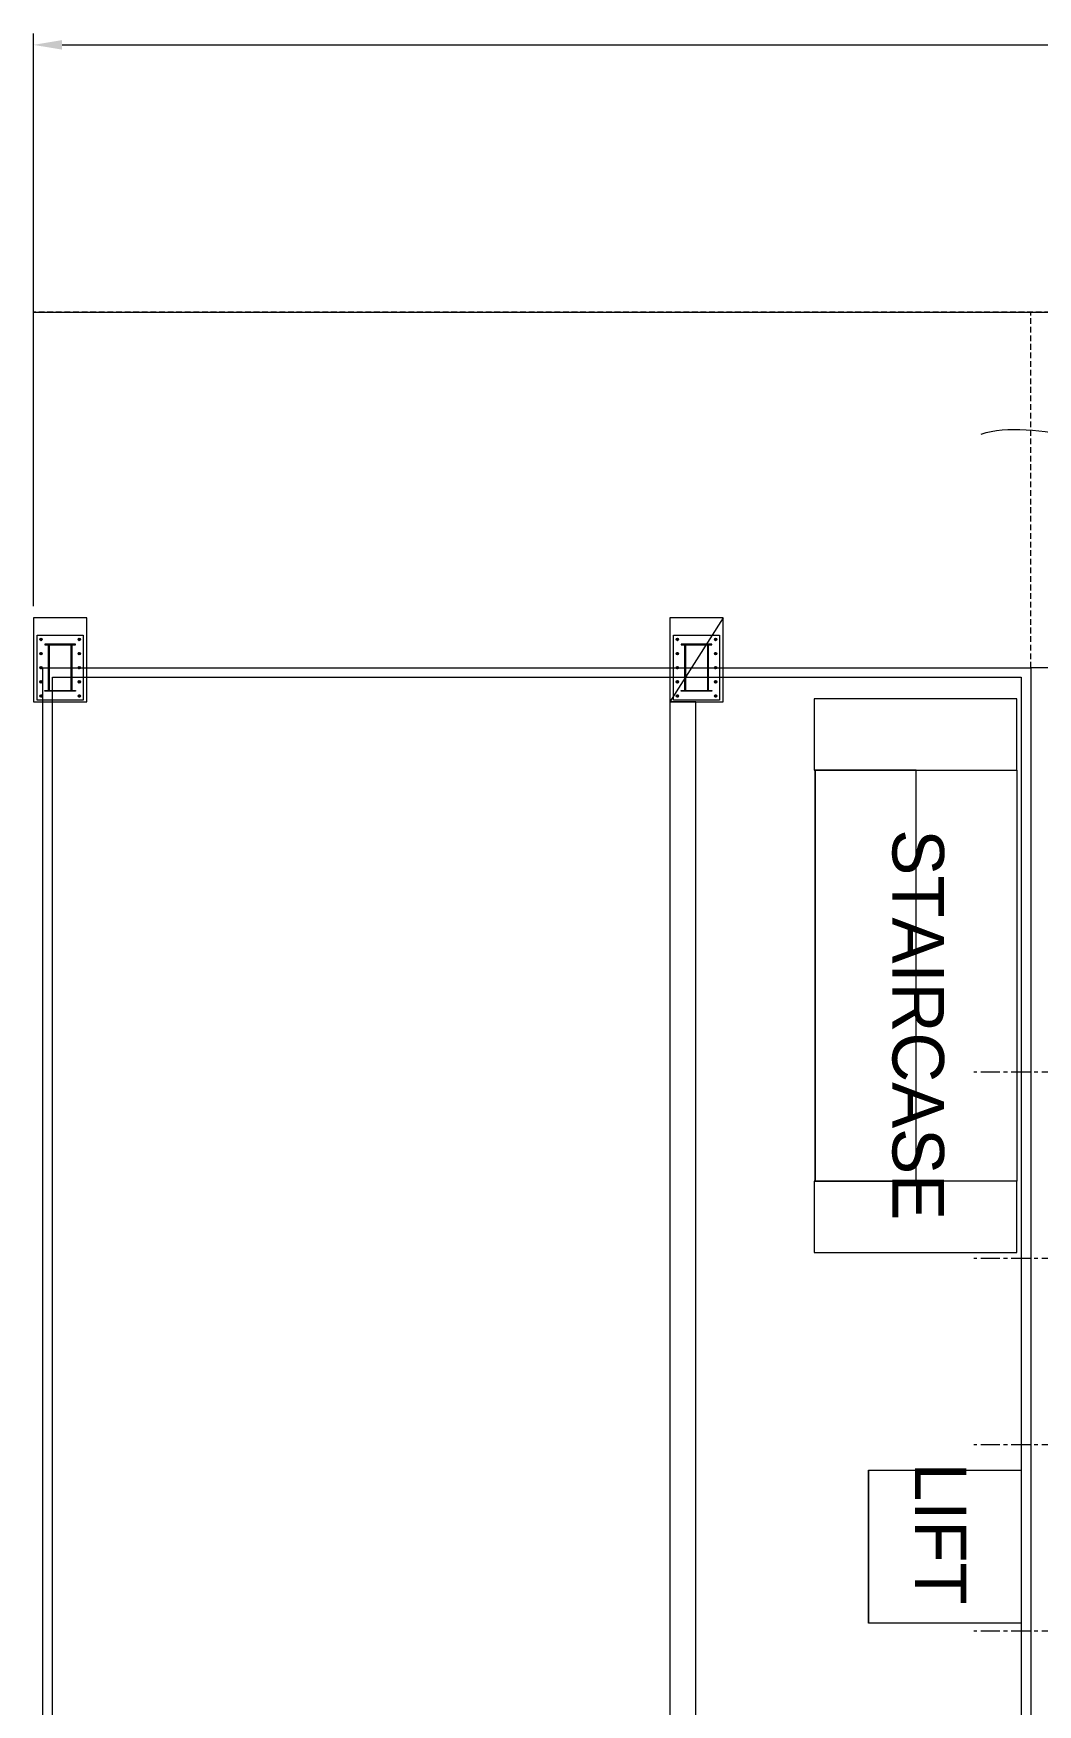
# Model space of a CAD drawing. Header units: inches. Extents: x 702888 to 852715, y 9845 to 271320.
# Drawn here: x 712581 to 725723, y 248924 to 270799 of the extents above; entities that cross this region are included whole.
import ezdxf

# ---------------------------------------------------------------- set-up
doc = ezdxf.new("R2010")
doc.units = ezdxf.units.IN
doc.header["$MEASUREMENT"] = 0
doc.header["$PDMODE"] = 34
doc.linetypes.add('CENTERX2', pattern=[4, 2.5, -0.5, 0.5, -0.5])
doc.linetypes.add('DASHED2', pattern=[0.375, 0.25, -0.125])
doc.layers.get('0').update_dxf_attribs({"lineweight": 5})
doc.layers.get('Defpoints').update_dxf_attribs({"lineweight": 5})
doc.layers.add('AM_5', color=3, linetype='Continuous', lineweight=15)
doc.layers.add('chain', color=2, linetype='Continuous', lineweight=5)
doc.styles.add('s', font='simplex.shx', dxfattribs={"width": 0.8})
doc.dimstyles.new('mahesh$0', dxfattribs={"dimscale": 150, "dimtxt": 3, "dimasz": 2.5, "dimexe": 1, "dimexo": 1, "dimgap": 1, "dimtad": 1, "dimdec": 1, "dimzin": 12, "dimtxsty": 's', "dimcen": 2.5, "dimclrd": 1, "dimclre": 1, "dimclrt": 1, "dimadec": 0, "dimazin": 3, "dimtfac": 1, "dimtdec": 1, "dimtmove": 0, "dimatfit": 3, "dimfxl": 1, "dimlwd": 13, "dimlwe": 13, "dimarcsym": 0})

# ---------------------------------------------------------------- blocks, each defined once
blk = doc.blocks.new('*D418')
at = {"layer": 'AM_5', "color": 1, "lineweight": 13, "transparency": 16777216}
for p, q in [((956, 28356), (956, 35854)), ((1331, 35704), (101434, 35704)), ((101809, 28356), (101809, 35854))]:
    blk.add_line(p, q, dxfattribs=at)
at = {"layer": 'AM_5', "color": 1, "transparency": 16777216}
for points in [[(1331, 35767), (1331, 35642), (956, 35704)], [(101434, 35767), (101434, 35642), (101809, 35704)]]:
    blk.add_solid(points, dxfattribs=at)
at = {"layer": 'Defpoints', "color": 0, "transparency": 16777216}
for p in [(101809, 35704), (956, 28206), (101809, 28206)]:
    blk.add_point(p, dxfattribs=at)
at = {"layer": 'AM_5', "color": 1, "transparency": 16777216, "insert": (51382, 36079), "char_height": 450, "attachment_point": 5, "style": 's'}
blk.add_mtext('100853', dxfattribs=at)
blk = doc.blocks.new('A$C76b9bb42')
at = {"color": 6}
blk.add_line((955.5667, 32206.1859), (105808.5667, 32206.1859), dxfattribs=at)
at = {"linetype": 'DASHED2', "ltscale": 300}
for p, q in [((67587.5667, 32206.1859), (955.5667, 32206.1859)), ((14008.076, 27551.1859), (14008.076, 32206.1859))]:
    blk.add_line(p, q, dxfattribs=at)
blk.add_line((9984.5667, 28206.1859), (9284.5667, 27106.1859))
at = {"color": 3}
for p, q in [((1073.5667, 27921.1859), (1037.5667, 27921.1859)), ((1055.5667, 27903.1859), (1055.5667, 27939.1859)), ((1537.5667, 27921.1859), (1573.5667, 27921.1859)), ((1555.5667, 27903.1859), (1555.5667, 27939.1859)), ((9402.5667, 27921.1859), (9366.5667, 27921.1859)), ((9384.5667, 27903.1859), (9384.5667, 27939.1859)), ((9866.5667, 27921.1859), (9902.5667, 27921.1859)), ((9884.5667, 27903.1859), (9884.5667, 27939.1859)), ((1073.5667, 27736.1859), (1037.5667, 27736.1859)), ((1055.5667, 27718.1859), (1055.5667, 27754.1859)), ((1055.5667, 27533.1859), (1055.5667, 27569.1859)), ((1537.5667, 27736.1859), (1573.5667, 27736.1859)), ((1555.5667, 27718.1859), (1555.5667, 27754.1859)), ((1555.5667, 27533.1859), (1555.5667, 27569.1859)), ((9402.5667, 27736.1859), (9366.5667, 27736.1859)), ((9384.5667, 27718.1859), (9384.5667, 27754.1859)), ((9384.5667, 27533.1859), (9384.5667, 27569.1859)), ((9866.5667, 27736.1859), (9902.5667, 27736.1859)), ((9884.5667, 27718.1859), (9884.5667, 27754.1859)), ((9884.5667, 27533.1859), (9884.5667, 27569.1859)), ((1073.5667, 27551.1859), (1037.5667, 27551.1859)), ((1073.5667, 27366.1859), (1037.5667, 27366.1859)), ((1055.5667, 27384.1859), (1055.5667, 27348.1859)), ((1537.5667, 27551.1859), (1573.5667, 27551.1859)), ((1537.5667, 27366.1859), (1573.5667, 27366.1859)), ((1555.5667, 27384.1859), (1555.5667, 27348.1859)), ((9402.5667, 27551.1859), (9366.5667, 27551.1859)), ((9402.5667, 27366.1859), (9366.5667, 27366.1859)), ((9384.5667, 27384.1859), (9384.5667, 27348.1859)), ((9866.5667, 27551.1859), (9902.5667, 27551.1859)), ((9866.5667, 27366.1859), (9902.5667, 27366.1859)), ((9884.5667, 27384.1859), (9884.5667, 27348.1859)), ((1073.5667, 27181.1859), (1037.5667, 27181.1859)), ((1055.5667, 27199.1859), (1055.5667, 27163.1859)), ((1537.5667, 27181.1859), (1573.5667, 27181.1859)), ((1555.5667, 27199.1859), (1555.5667, 27163.1859)), ((9402.5667, 27181.1859), (9366.5667, 27181.1859)), ((9384.5667, 27199.1859), (9384.5667, 27163.1859)), ((9866.5667, 27181.1859), (9902.5667, 27181.1859)), ((9884.5667, 27199.1859), (9884.5667, 27163.1859))]:
    blk.add_line(p, q, dxfattribs=at)
at = {"color": 1, "linetype": 'CENTERX2', "ltscale": 100}
for p, q in [((19203.523, 22258.6232), (13263.0473, 22258.6232)), ((19203.523, 19818.6232), (13263.0473, 19818.6232)), ((19203.523, 17378.6232), (13263.0473, 17378.6232)), ((19203.523, 14938.6232), (13263.0473, 14938.6232))]:
    blk.add_line(p, q, dxfattribs=at)
for points in [[(955.5667, 28206.1859), (955.5667, 27106.1859), (1655.5667, 27106.1859), (1655.5667, 28206.1859)], [(9284.5667, 28206.1859), (9284.5667, 27106.1859), (9984.5667, 27106.1859), (9984.5667, 28206.1859)], [(14008.076, 27551.1859), (14008.076, 4343.1859), (1080.5667, 4343.1859), (1080.5667, 27551.1859)], [(13883.076, 27426.1859), (13883.076, 4468.1859), (1205.5667, 4468.1859), (1205.5667, 27426.1859)], [(13828.5353, 26210.7172), (13828.5353, 27142.9401), (11173.9872, 27142.9401), (11173.9872, 26210.7172)], [(9284.5667, 27106.1859), (9284.5667, 4468.2496), (9623.4547, 4468.2496), (9623.4547, 27106.1859)], [(13828.5353, 26210.7172), (13828.5353, 20830.2985), (11188.2087, 20830.2985), (11188.2087, 26210.7172)], [(11188.2087, 26210.7172), (11188.2087, 20830.2985), (12508.372, 20830.2985), (12508.372, 26210.7172)], [(13828.5353, 19898.0756), (13828.5353, 20830.2985), (11173.9872, 20830.2985), (11173.9872, 19898.0756)], [(13883.076, 17045.3775), (13883.076, 15045.373), (11883.0717, 15045.373), (11883.0717, 17045.3775)], [(11883.0717, 17045.3775), (11883.0717, 15045.373), (11883.0717, 15045.373), (11883.0717, 17045.3775)]]:
    blk.add_lwpolyline(points, close=True)
at = {"color": 1}
for points in [[(1605.5667, 27976.1859), (1605.5667, 27126.1859), (1005.5667, 27126.1859), (1005.5667, 27976.1859)], [(9934.5667, 27976.1859), (9934.5667, 27126.1859), (9334.5667, 27126.1859), (9334.5667, 27976.1859)]]:
    blk.add_lwpolyline(points, close=True, dxfattribs=at)
at = {"color": 4}
for points in [[(1505.5667, 27851.1859), (1505.5667, 27859.1859), (1105.5667, 27859.1859), (1105.5667, 27851.1859)], [(1159.5667, 27851.1859), (1159.5667, 27251.1859), (1151.5667, 27251.1859), (1151.5667, 27851.1859)], [(1459.5667, 27851.1859), (1459.5667, 27251.1859), (1451.5667, 27251.1859), (1451.5667, 27851.1859)], [(9834.5667, 27851.1859), (9834.5667, 27859.1859), (9434.5667, 27859.1859), (9434.5667, 27851.1859)], [(9488.5667, 27851.1859), (9488.5667, 27251.1859), (9480.5667, 27251.1859), (9480.5667, 27851.1859)], [(9788.5667, 27851.1859), (9788.5667, 27251.1859), (9780.5667, 27251.1859), (9780.5667, 27851.1859)], [(1505.5667, 27251.1859), (1505.5667, 27243.1859), (1105.5667, 27243.1859), (1105.5667, 27251.1859)], [(9834.5667, 27251.1859), (9834.5667, 27243.1859), (9434.5667, 27243.1859), (9434.5667, 27251.1859)]]:
    blk.add_lwpolyline(points, close=True, dxfattribs=at)
at = {"color": 152, "true_color": 0x2776bb}
blk.add_lwpolyline([(14008.076, 27551.1859), (14008.076, 3533.1859), (100808.5667, 3533.1859), (100808.5667, 27551.1859)], close=True, dxfattribs=at)
at = {"color": 3}
for centre in [(1055.5667, 27921.1859), (1555.5667, 27921.1859), (9384.5667, 27921.1859), (9884.5667, 27921.1859), (1055.5667, 27736.1859), (1055.5667, 27551.1859), (1555.5667, 27736.1859), (1555.5667, 27551.1859), (9384.5667, 27736.1859), (9384.5667, 27551.1859), (9884.5667, 27736.1859), (9884.5667, 27551.1859), (1055.5667, 27366.1859), (1555.5667, 27366.1859), (9384.5667, 27366.1859), (9884.5667, 27366.1859), (1055.5667, 27181.1859), (1555.5667, 27181.1859), (9384.5667, 27181.1859), (9884.5667, 27181.1859)]:
    blk.add_circle(centre, 16, dxfattribs=at)
at = {"layer": 'chain', "color": 7, "linetype": 'Continuous'}
blk.add_open_spline([(13358.9485, 30610.3202), (14032.306, 30842.2282), (15262.933, 30308.8382), (15750.5384, 30587.1289)], degree=3, dxfattribs=at)
for s, p in [('STAIRCASE', (12198.9833, 25435.6425)), ('LIFT', (12492.2901, 17143.252))]:
    blk.add_text(s, height=675, rotation=270).set_placement(p)
at = {"layer": 'AM_5'}
dim = blk.add_linear_dim(base=(101808.5667, 35704.1543), p1=(955.5667, 28206.1859), p2=(101808.5667, 28206.1859), dimstyle='mahesh$0', override={"dimfxl": 0.35}, dxfattribs=at)
dim.commit()
dim.dimension.update_dxf_attribs({"geometry": '*D418', "text_midpoint": (51382.0667, 35704.1543), "dimtype": 128})

msp = doc.modelspace()

# ---------------------------------------------------------------- block references
at = {"layer": 'chain', "color": 1}
msp.add_blockref('A$C76b9bb42', (711625.145, 234945.321), dxfattribs=at)

doc.saveas('drawing.dxf')
